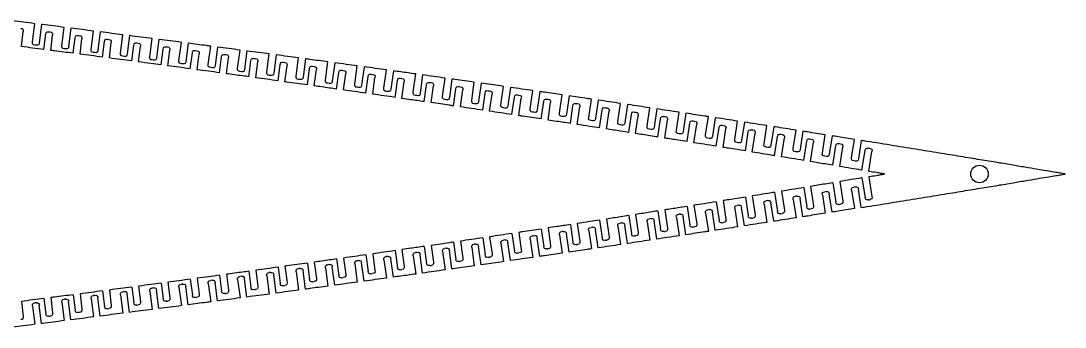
# Model space of a CAD drawing. Header units: millimetres. Extents: x 0 to 150, y -25 to 11.
# Drawn here: x 112.4 to 150, y -5.51 to 5.51 of the extents above; entities that cross this region are included whole.
import ezdxf

# ---------------------------------------------------------------- set-up
doc = ezdxf.new("R2010")
doc.units = ezdxf.units.MM

msp = doc.modelspace()

# ---------------------------------------------------------------- linework, layer by layer
at = {"color": 7, "linetype": 'Continuous', "lineweight": 25}
for p, q in [((112.817, 4.752), (112.899, 5.411)), ((113.147, 5.38), (113.065, 4.721)), ((113.873, 4.619), (113.955, 5.279)), ((112.421, 4.586), (112.488, 5.132)), ((113.228, 4.483), (113.296, 5.031)), ((113.408, 5.118), (113.457, 5.112)), ((113.476, 4.451), (113.544, 5)), ((114.203, 5.248), (114.121, 4.588)), ((114.283, 4.346), (114.352, 4.898)), ((114.464, 4.985), (114.513, 4.979)), ((114.929, 4.486), (115.012, 5.146)), ((115.26, 5.114), (115.177, 4.455)), ((115.984, 4.352), (116.068, 5.012)), ((116.316, 4.98), (116.232, 4.32)), ((112.954, 4.634), (112.904, 4.64)), ((114.531, 4.314), (114.6, 4.867)), ((115.338, 4.209), (115.408, 4.765)), ((115.52, 4.851), (115.569, 4.845)), ((115.586, 4.176), (115.656, 4.733)), ((116.393, 4.07), (116.464, 4.63)), ((116.576, 4.716), (116.625, 4.71)), ((116.64, 4.037), (116.712, 4.598)), ((117.039, 4.216), (117.124, 4.876)), ((117.372, 4.844), (117.287, 4.184)), ((117.631, 4.58), (117.681, 4.573)), ((118.094, 4.079), (118.18, 4.739)), ((118.428, 4.707), (118.342, 4.047)), ((119.149, 3.941), (119.235, 4.601)), ((119.483, 4.568), (119.397, 3.909)), ((114.009, 4.502), (113.96, 4.508)), ((115.065, 4.368), (115.015, 4.374)), ((116.12, 4.234), (116.071, 4.24)), ((117.447, 3.929), (117.519, 4.493)), ((117.695, 3.896), (117.767, 4.462)), ((118.501, 3.788), (118.575, 4.356)), ((118.687, 4.442), (118.736, 4.436)), ((118.749, 3.754), (118.823, 4.324)), ((119.555, 3.645), (119.63, 4.217)), ((119.742, 4.303), (119.792, 4.297)), ((119.803, 3.611), (119.878, 4.185)), ((120.204, 3.802), (120.291, 4.462)), ((120.539, 4.429), (120.452, 3.769)), ((120.797, 4.163), (120.847, 4.157)), ((121.259, 3.661), (121.346, 4.321)), ((121.594, 4.288), (121.506, 3.628)), ((122.313, 3.519), (122.401, 4.179)), ((122.649, 4.146), (122.561, 3.486)), ((117.175, 4.098), (117.126, 4.104)), ((118.23, 3.961), (118.181, 3.967)), ((119.285, 3.822), (119.235, 3.829)), ((120.609, 3.5), (120.685, 4.077)), ((120.857, 3.466), (120.933, 4.045)), ((121.663, 3.354), (121.74, 3.936)), ((121.852, 4.022), (121.902, 4.016)), ((121.91, 3.32), (121.988, 3.903)), ((122.716, 3.207), (122.795, 3.794)), ((122.907, 3.88), (122.957, 3.873)), ((122.964, 3.173), (123.043, 3.761)), ((123.367, 3.376), (123.457, 4.036)), ((123.704, 4.003), (123.615, 3.343)), ((124.421, 3.232), (124.511, 3.892)), ((124.759, 3.858), (124.669, 3.198)), ((120.34, 3.683), (120.29, 3.689)), ((121.394, 3.542), (121.344, 3.549)), ((122.448, 3.4), (122.399, 3.407)), ((123.769, 3.059), (123.849, 3.65)), ((123.962, 3.736), (124.011, 3.729)), ((124.017, 3.024), (124.097, 3.617)), ((124.822, 2.909), (124.904, 3.506)), ((125.016, 3.591), (125.066, 3.584)), ((125.07, 2.874), (125.151, 3.472)), ((125.474, 3.087), (125.565, 3.747)), ((125.812, 3.713), (125.721, 3.053)), ((126.069, 3.445), (126.119, 3.438)), ((126.527, 2.94), (126.619, 3.6)), ((126.867, 3.566), (126.775, 2.906)), ((127.581, 2.792), (127.673, 3.452)), ((127.921, 3.418), (127.829, 2.758)), ((123.503, 3.257), (123.453, 3.264)), ((124.556, 3.113), (124.507, 3.12)), ((125.874, 2.758), (125.956, 3.36)), ((126.121, 2.722), (126.204, 3.326)), ((126.926, 2.605), (127.01, 3.213)), ((127.123, 3.298), (127.173, 3.291)), ((127.174, 2.569), (127.258, 3.178)), ((127.979, 2.451), (128.064, 3.064)), ((128.177, 3.149), (128.227, 3.142)), ((128.226, 2.415), (128.312, 3.029)), ((128.634, 2.643), (128.728, 3.303)), ((128.975, 3.268), (128.882, 2.608)), ((129.688, 2.493), (129.782, 3.153)), ((130.029, 3.117), (129.935, 2.457)), ((125.609, 2.967), (125.559, 2.974)), ((126.662, 2.821), (126.613, 2.827)), ((127.716, 2.672), (127.666, 2.679)), ((129.031, 2.296), (129.118, 2.914)), ((129.231, 2.999), (129.281, 2.992)), ((129.278, 2.259), (129.366, 2.879)), ((130.083, 2.139), (130.172, 2.763)), ((130.285, 2.848), (130.334, 2.841)), ((130.33, 2.102), (130.419, 2.728)), ((130.741, 2.341), (130.836, 3.001)), ((131.083, 2.965), (130.988, 2.305)), ((131.338, 2.696), (131.388, 2.689)), ((131.793, 2.188), (131.889, 2.848)), ((132.137, 2.812), (132.041, 2.152)), ((132.846, 2.034), (132.943, 2.694)), ((133.19, 2.658), (133.094, 1.998)), ((128.769, 2.523), (128.719, 2.53)), ((129.822, 2.373), (129.773, 2.38)), ((131.134, 1.981), (131.225, 2.611)), ((131.382, 1.943), (131.472, 2.575)), ((132.186, 1.821), (132.278, 2.457)), ((132.391, 2.542), (132.441, 2.535)), ((132.433, 1.783), (132.526, 2.422)), ((133.237, 1.659), (133.331, 2.303)), ((133.445, 2.387), (133.494, 2.38)), ((133.484, 1.621), (133.579, 2.266)), ((133.899, 1.878), (133.996, 2.538)), ((134.243, 2.502), (134.146, 1.842)), ((134.951, 1.721), (135.049, 2.381)), ((135.296, 2.344), (135.198, 1.684)), ((130.875, 2.221), (130.825, 2.228)), ((131.928, 2.068), (131.878, 2.075)), ((132.98, 1.913), (132.931, 1.92)), ((134.288, 1.497), (134.384, 2.146)), ((134.497, 2.231), (134.547, 2.223)), ((134.535, 1.458), (134.631, 2.11)), ((135.339, 1.332), (135.436, 1.989)), ((135.55, 2.073), (135.6, 2.066)), ((135.586, 1.293), (135.684, 1.952)), ((136.003, 1.563), (136.102, 2.223)), ((136.349, 2.186), (136.25, 1.526)), ((136.603, 1.914), (136.652, 1.907)), ((137.055, 1.404), (137.155, 2.064)), ((137.402, 2.026), (137.302, 1.366)), ((138.106, 1.243), (138.207, 1.903)), ((134.032, 1.757), (133.983, 1.765)), ((135.084, 1.6), (135.035, 1.608)), ((136.389, 1.166), (136.489, 1.83)), ((136.636, 1.127), (136.736, 1.793)), ((137.439, 0.999), (137.541, 1.67)), ((137.655, 1.754), (137.704, 1.746)), ((137.686, 0.959), (137.788, 1.632)), ((138.454, 1.865), (138.353, 1.205)), ((138.489, 0.83), (138.593, 1.508)), ((138.707, 1.592), (138.756, 1.584)), ((139.158, 1.08), (139.259, 1.741)), ((139.506, 1.702), (139.405, 1.042)), ((140.209, 0.917), (140.311, 1.577)), ((140.558, 1.538), (140.456, 0.878)), ((136.136, 1.442), (136.087, 1.449)), ((137.188, 1.282), (137.138, 1.29)), ((138.239, 1.121), (138.19, 1.129)), ((138.736, 0.79), (138.84, 1.47)), ((139.539, 0.659), (139.645, 1.345)), ((139.759, 1.429), (139.808, 1.421)), ((139.786, 0.619), (139.892, 1.307)), ((140.588, 0.487), (140.696, 1.181)), ((140.81, 1.264), (140.86, 1.257)), ((140.835, 0.446), (140.943, 1.143)), ((141.26, 0.752), (141.363, 1.412)), ((141.61, 1.373), (141.507, 0.713)), ((142.31, 0.585), (142.415, 1.245)), ((142.662, 1.206), (142.557, 0.546)), ((139.291, 0.959), (139.241, 0.966)), ((140.342, 0.795), (140.292, 0.802)), ((141.637, 0.313), (141.748, 1.015)), ((141.862, 1.099), (141.911, 1.091)), ((141.884, 0.272), (141.995, 0.977)), ((142.686, 0.138), (142.799, 0.848)), ((142.913, 0.931), (142.962, 0.924)), ((142.933, 0.096), (143.045, 0.809)), ((141.393, 0.63), (141.343, 0.637)), ((142.443, 0.463), (142.394, 0.471)), ((141.637, -0.313), (141.748, -1.015)), ((141.884, -0.272), (141.995, -0.977)), ((142.686, -0.138), (142.799, -0.848)), ((142.933, -0.096), (143.045, -0.809)), ((139.539, -0.659), (139.645, -1.345)), ((139.786, -0.619), (139.892, -1.307)), ((140.588, -0.487), (140.696, -1.181)), ((140.835, -0.446), (140.943, -1.143)), ((141.26, -0.752), (141.363, -1.412)), ((141.393, -0.63), (141.343, -0.637)), ((141.61, -1.373), (141.507, -0.713)), ((142.31, -0.585), (142.415, -1.245)), ((142.443, -0.463), (142.394, -0.471)), ((142.662, -1.206), (142.557, -0.546)), ((136.636, -1.127), (136.736, -1.793)), ((137.439, -0.999), (137.541, -1.67)), ((137.686, -0.959), (137.788, -1.632)), ((138.239, -1.121), (138.19, -1.129)), ((138.489, -0.83), (138.593, -1.508)), ((138.736, -0.79), (138.84, -1.47)), ((139.158, -1.08), (139.259, -1.741)), ((139.291, -0.959), (139.241, -0.966)), ((139.506, -1.702), (139.405, -1.042)), ((140.209, -0.917), (140.311, -1.577)), ((140.342, -0.795), (140.292, -0.802)), ((140.558, -1.538), (140.456, -0.878)), ((141.862, -1.099), (141.911, -1.091)), ((142.913, -0.931), (142.962, -0.924)), ((134.288, -1.497), (134.384, -2.146)), ((134.535, -1.458), (134.631, -2.11)), ((135.339, -1.332), (135.436, -1.989)), ((135.586, -1.293), (135.684, -1.952)), ((136.136, -1.442), (136.087, -1.449)), ((136.389, -1.166), (136.489, -1.83)), ((137.055, -1.404), (137.155, -2.064)), ((137.188, -1.282), (137.138, -1.29)), ((137.402, -2.026), (137.302, -1.366)), ((138.106, -1.243), (138.207, -1.903)), ((138.454, -1.865), (138.353, -1.205)), ((139.759, -1.429), (139.808, -1.421)), ((140.81, -1.264), (140.86, -1.257)), ((132.186, -1.821), (132.278, -2.457)), ((132.433, -1.783), (132.526, -2.422)), ((133.237, -1.659), (133.331, -2.303)), ((133.484, -1.621), (133.579, -2.266)), ((133.899, -1.878), (133.996, -2.538)), ((134.032, -1.757), (133.983, -1.765)), ((134.243, -2.502), (134.146, -1.842)), ((134.951, -1.721), (135.049, -2.381)), ((135.084, -1.6), (135.035, -1.608)), ((135.296, -2.344), (135.198, -1.684)), ((136.003, -1.563), (136.102, -2.223)), ((136.349, -2.186), (136.25, -1.526)), ((137.655, -1.754), (137.704, -1.746)), ((138.707, -1.592), (138.756, -1.584)), ((130.083, -2.139), (130.172, -2.763)), ((130.33, -2.102), (130.419, -2.728)), ((130.875, -2.221), (130.825, -2.228)), ((131.134, -1.981), (131.225, -2.611)), ((131.382, -1.943), (131.472, -2.575)), ((131.793, -2.188), (131.889, -2.848)), ((131.928, -2.068), (131.878, -2.075)), ((132.137, -2.812), (132.041, -2.152)), ((132.846, -2.034), (132.943, -2.694)), ((132.98, -1.913), (132.931, -1.92)), ((133.19, -2.658), (133.094, -1.998)), ((134.497, -2.231), (134.547, -2.223)), ((135.55, -2.073), (135.6, -2.066)), ((136.603, -1.914), (136.652, -1.907)), ((126.926, -2.605), (127.01, -3.213)), ((127.174, -2.569), (127.258, -3.178)), ((127.979, -2.451), (128.064, -3.064)), ((128.226, -2.415), (128.312, -3.029)), ((128.769, -2.523), (128.719, -2.53)), ((128.975, -3.268), (128.882, -2.608)), ((129.031, -2.296), (129.118, -2.914)), ((129.278, -2.259), (129.366, -2.879)), ((129.688, -2.493), (129.782, -3.153)), ((129.822, -2.373), (129.773, -2.38)), ((130.029, -3.117), (129.935, -2.457)), ((130.741, -2.341), (130.836, -3.001)), ((131.083, -2.965), (130.988, -2.305)), ((132.391, -2.542), (132.441, -2.535)), ((133.445, -2.387), (133.494, -2.38)), ((124.822, -2.909), (124.904, -3.506)), ((125.07, -2.874), (125.151, -3.472)), ((125.609, -2.967), (125.559, -2.974)), ((125.874, -2.758), (125.956, -3.36)), ((126.121, -2.722), (126.204, -3.326)), ((126.527, -2.94), (126.619, -3.6)), ((126.662, -2.821), (126.613, -2.827)), ((126.867, -3.566), (126.775, -2.906)), ((127.581, -2.792), (127.673, -3.452)), ((127.716, -2.672), (127.666, -2.679)), ((127.921, -3.418), (127.829, -2.758)), ((128.634, -2.643), (128.728, -3.303)), ((129.231, -2.999), (129.281, -2.992)), ((130.285, -2.848), (130.334, -2.841)), ((131.338, -2.696), (131.388, -2.689)), ((121.663, -3.354), (121.74, -3.936)), ((121.91, -3.32), (121.988, -3.903)), ((122.716, -3.207), (122.795, -3.794)), ((122.964, -3.173), (123.043, -3.761)), ((123.367, -3.376), (123.457, -4.036)), ((123.503, -3.257), (123.453, -3.264)), ((123.704, -4.003), (123.615, -3.343)), ((123.769, -3.059), (123.849, -3.65)), ((124.017, -3.024), (124.097, -3.617)), ((124.421, -3.232), (124.511, -3.892)), ((124.556, -3.113), (124.507, -3.12)), ((124.759, -3.858), (124.669, -3.198)), ((125.474, -3.087), (125.565, -3.747)), ((125.812, -3.713), (125.721, -3.053)), ((127.123, -3.298), (127.173, -3.291)), ((128.177, -3.149), (128.227, -3.142)), ((118.749, -3.754), (118.823, -4.324)), ((119.555, -3.645), (119.63, -4.217)), ((119.803, -3.611), (119.878, -4.185)), ((120.34, -3.683), (120.29, -3.689)), ((120.609, -3.5), (120.685, -4.077)), ((120.857, -3.466), (120.933, -4.045)), ((121.259, -3.661), (121.346, -4.321)), ((121.394, -3.542), (121.344, -3.549)), ((121.594, -4.288), (121.506, -3.628)), ((122.313, -3.519), (122.401, -4.179)), ((122.448, -3.4), (122.399, -3.407)), ((122.649, -4.146), (122.561, -3.486)), ((123.962, -3.736), (124.011, -3.729)), ((125.016, -3.591), (125.066, -3.584)), ((126.069, -3.445), (126.119, -3.438)), ((116.393, -4.07), (116.464, -4.63)), ((116.64, -4.037), (116.712, -4.598)), ((117.175, -4.098), (117.126, -4.104)), ((117.447, -3.929), (117.519, -4.493)), ((117.695, -3.896), (117.767, -4.462)), ((118.094, -4.079), (118.18, -4.739)), ((118.23, -3.961), (118.181, -3.967)), ((118.428, -4.707), (118.342, -4.047)), ((118.501, -3.788), (118.575, -4.356)), ((119.149, -3.941), (119.235, -4.601)), ((119.285, -3.822), (119.235, -3.829)), ((119.483, -4.568), (119.397, -3.909)), ((120.204, -3.802), (120.291, -4.462)), ((120.539, -4.429), (120.452, -3.769)), ((121.852, -4.022), (121.902, -4.016)), ((122.907, -3.88), (122.957, -3.873)), ((113.228, -4.483), (113.296, -5.031)), ((113.476, -4.451), (113.544, -5)), ((114.009, -4.502), (113.96, -4.508)), ((114.283, -4.346), (114.352, -4.898)), ((114.531, -4.314), (114.6, -4.867)), ((114.929, -4.486), (115.012, -5.146)), ((115.065, -4.368), (115.015, -4.374)), ((115.26, -5.114), (115.177, -4.455)), ((115.338, -4.209), (115.408, -4.765)), ((115.586, -4.176), (115.656, -4.733)), ((115.984, -4.352), (116.068, -5.012)), ((116.12, -4.234), (116.071, -4.24)), ((116.316, -4.98), (116.232, -4.32)), ((117.039, -4.216), (117.124, -4.876)), ((117.372, -4.844), (117.287, -4.184)), ((118.687, -4.442), (118.736, -4.436)), ((119.742, -4.303), (119.792, -4.297)), ((120.797, -4.163), (120.847, -4.157)), ((112.421, -4.586), (112.488, -5.132)), ((112.817, -4.752), (112.899, -5.411)), ((112.954, -4.634), (112.904, -4.64)), ((113.147, -5.38), (113.065, -4.721)), ((113.873, -4.619), (113.955, -5.279)), ((114.203, -5.248), (114.121, -4.588)), ((115.52, -4.851), (115.569, -4.845)), ((116.576, -4.716), (116.625, -4.71)), ((117.631, -4.58), (117.681, -4.573)), ((113.408, -5.118), (113.457, -5.112)), ((114.464, -4.985), (114.513, -4.979))]:
    msp.add_line(p, q, dxfattribs=at)
msp.add_circle((146.917, 0), 0.316, dxfattribs=at)
for points in [[(112.899, 5.411), (112.629, 5.445), (112.36, 5.478), (112.09, 5.511)], [(112.401, 5.243), (112.475, 5.234), (112.497, 5.206), (112.488, 5.132)], [(113.296, 5.031), (113.305, 5.105), (113.333, 5.127), (113.408, 5.118)], [(113.457, 5.112), (113.531, 5.103), (113.553, 5.075), (113.544, 5)], [(115.012, 5.146), (114.742, 5.18), (114.473, 5.214), (114.203, 5.248)], [(114.352, 4.898), (114.361, 4.972), (114.389, 4.994), (114.464, 4.985)], [(114.513, 4.979), (114.587, 4.97), (114.61, 4.942), (114.6, 4.867)], [(116.068, 5.012), (115.798, 5.046), (115.529, 5.08), (115.26, 5.114)], [(117.124, 4.876), (116.854, 4.911), (116.585, 4.945), (116.316, 4.98)], [(113.228, 4.483), (112.959, 4.517), (112.69, 4.552), (112.421, 4.586)], [(112.904, 4.64), (112.83, 4.649), (112.808, 4.677), (112.817, 4.752)], [(113.065, 4.721), (113.056, 4.647), (113.028, 4.625), (112.954, 4.634)], [(113.96, 4.508), (113.886, 4.517), (113.864, 4.545), (113.873, 4.619)], [(114.121, 4.588), (114.112, 4.514), (114.084, 4.492), (114.009, 4.502)], [(115.408, 4.765), (115.417, 4.839), (115.445, 4.861), (115.52, 4.851)], [(115.569, 4.845), (115.643, 4.836), (115.665, 4.808), (115.656, 4.733)], [(116.464, 4.63), (116.473, 4.704), (116.501, 4.726), (116.576, 4.716)], [(116.625, 4.71), (116.699, 4.7), (116.721, 4.672), (116.712, 4.598)], [(118.18, 4.739), (117.91, 4.774), (117.641, 4.809), (117.372, 4.844)], [(117.519, 4.493), (117.529, 4.567), (117.557, 4.589), (117.631, 4.58)], [(117.681, 4.573), (117.755, 4.564), (117.777, 4.536), (117.767, 4.462)], [(120.291, 4.462), (120.022, 4.497), (119.752, 4.533), (119.483, 4.568)], [(115.338, 4.209), (115.069, 4.244), (114.8, 4.279), (114.531, 4.314)], [(115.015, 4.374), (114.941, 4.384), (114.919, 4.412), (114.929, 4.486)], [(115.177, 4.455), (115.167, 4.381), (115.139, 4.359), (115.065, 4.368)], [(116.393, 4.07), (116.124, 4.105), (115.855, 4.141), (115.586, 4.176)], [(116.071, 4.24), (115.996, 4.249), (115.974, 4.277), (115.984, 4.352)], [(116.232, 4.32), (116.223, 4.246), (116.194, 4.224), (116.12, 4.234)], [(117.126, 4.104), (117.052, 4.114), (117.03, 4.142), (117.039, 4.216)], [(117.287, 4.184), (117.278, 4.11), (117.249, 4.088), (117.175, 4.098)], [(118.575, 4.356), (118.584, 4.43), (118.612, 4.452), (118.687, 4.442)], [(118.736, 4.436), (118.81, 4.426), (118.832, 4.398), (118.823, 4.324)], [(119.63, 4.217), (119.64, 4.291), (119.668, 4.313), (119.742, 4.303)], [(119.792, 4.297), (119.866, 4.287), (119.888, 4.259), (119.878, 4.185)], [(120.685, 4.077), (120.695, 4.151), (120.723, 4.173), (120.797, 4.163)], [(120.847, 4.157), (120.921, 4.147), (120.943, 4.119), (120.933, 4.045)], [(122.401, 4.179), (122.132, 4.216), (121.863, 4.252), (121.594, 4.288)], [(118.501, 3.788), (118.232, 3.824), (117.964, 3.86), (117.695, 3.896)], [(118.181, 3.967), (118.107, 3.977), (118.085, 4.005), (118.094, 4.079)], [(118.342, 4.047), (118.333, 3.973), (118.304, 3.951), (118.23, 3.961)], [(119.235, 3.829), (119.161, 3.839), (119.139, 3.867), (119.149, 3.941)], [(119.397, 3.909), (119.387, 3.835), (119.359, 3.813), (119.285, 3.822)], [(120.29, 3.689), (120.216, 3.699), (120.194, 3.727), (120.204, 3.802)], [(120.452, 3.769), (120.442, 3.695), (120.414, 3.673), (120.34, 3.683)], [(121.74, 3.936), (121.75, 4.01), (121.778, 4.032), (121.852, 4.022)], [(121.902, 4.016), (121.976, 4.006), (121.998, 3.977), (121.988, 3.903)], [(122.795, 3.794), (122.805, 3.868), (122.833, 3.89), (122.907, 3.88)], [(122.957, 3.873), (123.031, 3.863), (123.052, 3.835), (123.043, 3.761)], [(124.511, 3.892), (124.242, 3.929), (123.973, 3.966), (123.704, 4.003)], [(125.565, 3.747), (125.296, 3.784), (125.028, 3.821), (124.759, 3.858)], [(121.663, 3.354), (121.394, 3.392), (121.125, 3.429), (120.857, 3.466)], [(121.344, 3.549), (121.27, 3.559), (121.249, 3.587), (121.259, 3.661)], [(121.506, 3.628), (121.496, 3.554), (121.468, 3.532), (121.394, 3.542)], [(122.399, 3.407), (122.325, 3.417), (122.303, 3.445), (122.313, 3.519)], [(122.561, 3.486), (122.551, 3.412), (122.523, 3.39), (122.448, 3.4)], [(123.849, 3.65), (123.859, 3.724), (123.888, 3.746), (123.962, 3.736)], [(124.011, 3.729), (124.085, 3.719), (124.107, 3.691), (124.097, 3.617)], [(124.904, 3.506), (124.914, 3.58), (124.942, 3.601), (125.016, 3.591)], [(125.066, 3.584), (125.14, 3.574), (125.162, 3.546), (125.151, 3.472)], [(125.956, 3.36), (125.967, 3.434), (125.995, 3.455), (126.069, 3.445)], [(126.119, 3.438), (126.193, 3.428), (126.214, 3.4), (126.204, 3.326)], [(127.673, 3.452), (127.405, 3.49), (127.136, 3.528), (126.867, 3.566)], [(123.453, 3.264), (123.379, 3.274), (123.357, 3.302), (123.367, 3.376)], [(123.615, 3.343), (123.605, 3.269), (123.577, 3.247), (123.503, 3.257)], [(124.822, 2.909), (124.554, 2.947), (124.285, 2.986), (124.017, 3.024)], [(124.507, 3.12), (124.433, 3.13), (124.411, 3.158), (124.421, 3.232)], [(124.669, 3.198), (124.659, 3.125), (124.631, 3.103), (124.556, 3.113)], [(125.559, 2.974), (125.485, 2.984), (125.463, 3.013), (125.474, 3.087)], [(125.721, 3.053), (125.711, 2.979), (125.683, 2.957), (125.609, 2.967)], [(127.01, 3.213), (127.021, 3.286), (127.049, 3.308), (127.123, 3.298)], [(127.173, 3.291), (127.247, 3.281), (127.268, 3.252), (127.258, 3.178)], [(128.064, 3.064), (128.075, 3.138), (128.103, 3.16), (128.177, 3.149)], [(128.227, 3.142), (128.301, 3.132), (128.322, 3.103), (128.312, 3.029)], [(129.118, 2.914), (129.129, 2.988), (129.157, 3.01), (129.231, 2.999)], [(130.836, 3.001), (130.567, 3.04), (130.298, 3.079), (130.029, 3.117)], [(125.874, 2.758), (125.606, 2.797), (125.338, 2.835), (125.07, 2.874)], [(126.613, 2.827), (126.539, 2.838), (126.517, 2.866), (126.527, 2.94)], [(126.775, 2.906), (126.765, 2.832), (126.736, 2.81), (126.662, 2.821)], [(127.666, 2.679), (127.592, 2.69), (127.571, 2.718), (127.581, 2.792)], [(127.829, 2.758), (127.818, 2.684), (127.79, 2.662), (127.716, 2.672)], [(128.719, 2.53), (128.645, 2.541), (128.624, 2.569), (128.634, 2.643)], [(129.281, 2.992), (129.355, 2.982), (129.376, 2.953), (129.366, 2.879)], [(130.172, 2.763), (130.182, 2.837), (130.211, 2.859), (130.285, 2.848)], [(130.334, 2.841), (130.408, 2.831), (130.43, 2.802), (130.419, 2.728)], [(131.225, 2.611), (131.236, 2.685), (131.264, 2.706), (131.338, 2.696)], [(131.388, 2.689), (131.462, 2.678), (131.483, 2.65), (131.472, 2.575)], [(133.996, 2.538), (133.727, 2.578), (133.459, 2.618), (133.19, 2.658)], [(129.031, 2.296), (128.762, 2.336), (128.494, 2.376), (128.226, 2.415)], [(128.882, 2.608), (128.871, 2.534), (128.843, 2.513), (128.769, 2.523)], [(130.083, 2.139), (129.815, 2.179), (129.546, 2.219), (129.278, 2.259)], [(129.773, 2.38), (129.699, 2.39), (129.677, 2.419), (129.688, 2.493)], [(129.935, 2.457), (129.925, 2.384), (129.896, 2.362), (129.822, 2.373)], [(130.825, 2.228), (130.752, 2.238), (130.73, 2.267), (130.741, 2.341)], [(130.988, 2.305), (130.978, 2.232), (130.949, 2.21), (130.875, 2.221)], [(132.278, 2.457), (132.289, 2.531), (132.317, 2.553), (132.391, 2.542)], [(132.441, 2.535), (132.515, 2.524), (132.536, 2.496), (132.526, 2.422)], [(133.331, 2.303), (133.342, 2.376), (133.37, 2.398), (133.445, 2.387)], [(133.494, 2.38), (133.568, 2.369), (133.589, 2.34), (133.579, 2.266)], [(131.878, 2.075), (131.804, 2.085), (131.783, 2.114), (131.793, 2.188)], [(132.041, 2.152), (132.03, 2.078), (132.002, 2.057), (131.928, 2.068)], [(132.931, 1.92), (132.857, 1.931), (132.835, 1.96), (132.846, 2.034)], [(133.094, 1.998), (133.083, 1.924), (133.054, 1.902), (132.98, 1.913)], [(134.384, 2.146), (134.395, 2.22), (134.423, 2.242), (134.497, 2.231)], [(134.547, 2.223), (134.621, 2.212), (134.642, 2.184), (134.631, 2.11)], [(135.436, 1.989), (135.447, 2.063), (135.476, 2.084), (135.55, 2.073)], [(135.6, 2.066), (135.673, 2.055), (135.695, 2.026), (135.684, 1.952)], [(136.489, 1.83), (136.5, 1.904), (136.529, 1.925), (136.603, 1.914)], [(136.652, 1.907), (136.726, 1.896), (136.747, 1.867), (136.736, 1.793)], [(138.207, 1.903), (137.939, 1.944), (137.67, 1.985), (137.402, 2.026)], [(133.983, 1.765), (133.909, 1.776), (133.888, 1.804), (133.899, 1.878)], [(134.146, 1.842), (134.135, 1.768), (134.106, 1.747), (134.032, 1.757)], [(135.035, 1.608), (134.961, 1.619), (134.94, 1.647), (134.951, 1.721)], [(135.198, 1.684), (135.187, 1.611), (135.158, 1.589), (135.084, 1.6)], [(136.087, 1.449), (136.013, 1.46), (135.992, 1.489), (136.003, 1.563)], [(136.25, 1.526), (136.239, 1.452), (136.21, 1.431), (136.136, 1.442)], [(137.541, 1.67), (137.552, 1.744), (137.581, 1.765), (137.655, 1.754)], [(137.704, 1.746), (137.778, 1.735), (137.799, 1.706), (137.788, 1.632)], [(139.259, 1.741), (138.991, 1.782), (138.723, 1.824), (138.454, 1.865)], [(138.593, 1.508), (138.604, 1.582), (138.633, 1.603), (138.707, 1.592)], [(138.756, 1.584), (138.83, 1.573), (138.851, 1.544), (138.84, 1.47)], [(137.138, 1.29), (137.065, 1.301), (137.043, 1.33), (137.055, 1.404)], [(137.302, 1.366), (137.291, 1.292), (137.262, 1.271), (137.188, 1.282)], [(138.19, 1.129), (138.116, 1.14), (138.095, 1.169), (138.106, 1.243)], [(138.353, 1.205), (138.342, 1.131), (138.313, 1.11), (138.239, 1.121)], [(139.645, 1.345), (139.656, 1.419), (139.685, 1.44), (139.759, 1.429)], [(139.808, 1.421), (139.882, 1.41), (139.903, 1.381), (139.892, 1.307)], [(140.696, 1.181), (140.708, 1.255), (140.736, 1.276), (140.81, 1.264)], [(140.86, 1.257), (140.934, 1.245), (140.955, 1.216), (140.943, 1.143)], [(139.241, 0.966), (139.167, 0.978), (139.146, 1.006), (139.158, 1.08)], [(139.405, 1.042), (139.393, 0.969), (139.365, 0.947), (139.291, 0.959)], [(140.292, 0.802), (140.218, 0.814), (140.197, 0.843), (140.209, 0.917)], [(140.456, 0.878), (140.444, 0.804), (140.416, 0.783), (140.342, 0.795)], [(141.748, 1.015), (141.759, 1.089), (141.788, 1.11), (141.862, 1.099)], [(141.911, 1.091), (141.985, 1.079), (142.006, 1.051), (141.995, 0.977)], [(142.799, 0.848), (142.81, 0.922), (142.839, 0.943), (142.913, 0.931)], [(142.962, 0.924), (143.036, 0.912), (143.057, 0.883), (143.045, 0.809)], [(141.343, 0.637), (141.269, 0.649), (141.248, 0.678), (141.26, 0.752)], [(141.507, 0.713), (141.495, 0.639), (141.466, 0.618), (141.393, 0.63)], [(142.394, 0.471), (142.32, 0.482), (142.299, 0.511), (142.31, 0.585)], [(142.557, 0.546), (142.546, 0.472), (142.517, 0.451), (142.443, 0.463)], [(141.26, -0.752), (141.248, -0.678), (141.269, -0.649), (141.343, -0.637)], [(141.393, -0.63), (141.466, -0.618), (141.495, -0.639), (141.507, -0.713)], [(142.31, -0.585), (142.299, -0.511), (142.32, -0.482), (142.394, -0.471)], [(142.443, -0.463), (142.517, -0.451), (142.546, -0.472), (142.557, -0.546)], [(138.239, -1.121), (138.313, -1.11), (138.342, -1.131), (138.353, -1.205)], [(139.158, -1.08), (139.146, -1.007), (139.167, -0.978), (139.241, -0.966)], [(139.291, -0.959), (139.364, -0.947), (139.393, -0.968), (139.405, -1.042)], [(140.209, -0.917), (140.197, -0.843), (140.218, -0.814), (140.292, -0.802)], [(140.342, -0.795), (140.415, -0.783), (140.444, -0.804), (140.456, -0.878)], [(141.862, -1.099), (141.788, -1.11), (141.759, -1.089), (141.748, -1.015)], [(141.995, -0.977), (142.006, -1.05), (141.985, -1.079), (141.911, -1.091)], [(142.913, -0.931), (142.839, -0.943), (142.81, -0.922), (142.799, -0.848)], [(143.045, -0.809), (143.057, -0.883), (143.036, -0.912), (142.962, -0.924)], [(136.003, -1.563), (135.992, -1.489), (136.013, -1.46), (136.087, -1.449)], [(136.136, -1.442), (136.21, -1.431), (136.239, -1.452), (136.25, -1.526)], [(137.055, -1.404), (137.043, -1.33), (137.064, -1.301), (137.138, -1.29)], [(137.188, -1.282), (137.262, -1.271), (137.291, -1.292), (137.302, -1.366)], [(138.106, -1.243), (138.095, -1.169), (138.116, -1.14), (138.19, -1.129)], [(138.84, -1.47), (138.851, -1.544), (138.83, -1.573), (138.756, -1.584)], [(139.759, -1.429), (139.685, -1.44), (139.656, -1.419), (139.645, -1.345)], [(139.892, -1.307), (139.903, -1.381), (139.882, -1.41), (139.808, -1.421)], [(140.81, -1.264), (140.737, -1.276), (140.708, -1.255), (140.696, -1.181)], [(140.943, -1.143), (140.955, -1.216), (140.934, -1.245), (140.86, -1.257)], [(133.899, -1.878), (133.888, -1.804), (133.909, -1.776), (133.983, -1.765)], [(134.032, -1.757), (134.106, -1.747), (134.135, -1.768), (134.146, -1.842)], [(134.951, -1.721), (134.94, -1.647), (134.961, -1.619), (135.035, -1.608)], [(135.084, -1.6), (135.158, -1.589), (135.187, -1.61), (135.198, -1.684)], [(136.603, -1.914), (136.529, -1.925), (136.5, -1.904), (136.489, -1.83)], [(136.736, -1.793), (136.747, -1.867), (136.726, -1.896), (136.652, -1.907)], [(137.655, -1.754), (137.581, -1.765), (137.552, -1.744), (137.541, -1.67)], [(137.788, -1.632), (137.799, -1.706), (137.778, -1.735), (137.704, -1.746)], [(139.259, -1.741), (138.991, -1.782), (138.723, -1.824), (138.454, -1.865)], [(138.707, -1.592), (138.633, -1.603), (138.604, -1.582), (138.593, -1.508)], [(130.083, -2.139), (129.815, -2.179), (129.546, -2.219), (129.278, -2.259)], [(130.741, -2.341), (130.73, -2.267), (130.751, -2.238), (130.825, -2.228)], [(130.875, -2.221), (130.949, -2.21), (130.977, -2.231), (130.988, -2.305)], [(131.793, -2.188), (131.783, -2.114), (131.804, -2.086), (131.878, -2.075)], [(131.928, -2.068), (132.001, -2.057), (132.03, -2.078), (132.041, -2.152)], [(132.846, -2.034), (132.835, -1.96), (132.857, -1.931), (132.931, -1.92)], [(132.98, -1.913), (133.054, -1.902), (133.083, -1.924), (133.094, -1.998)], [(134.497, -2.231), (134.424, -2.242), (134.395, -2.22), (134.384, -2.146)], [(134.631, -2.11), (134.642, -2.184), (134.621, -2.212), (134.547, -2.223)], [(135.55, -2.073), (135.476, -2.084), (135.447, -2.063), (135.436, -1.989)], [(135.684, -1.952), (135.695, -2.026), (135.674, -2.055), (135.6, -2.066)], [(138.207, -1.903), (137.939, -1.944), (137.67, -1.985), (137.402, -2.026)], [(129.031, -2.296), (128.762, -2.336), (128.494, -2.376), (128.226, -2.415)], [(128.634, -2.643), (128.624, -2.569), (128.645, -2.541), (128.719, -2.53)], [(128.769, -2.523), (128.843, -2.513), (128.871, -2.534), (128.882, -2.608)], [(129.688, -2.493), (129.677, -2.419), (129.698, -2.39), (129.773, -2.38)], [(129.822, -2.373), (129.896, -2.362), (129.925, -2.383), (129.935, -2.457)], [(131.338, -2.696), (131.264, -2.706), (131.236, -2.685), (131.225, -2.611)], [(131.472, -2.575), (131.483, -2.649), (131.462, -2.678), (131.388, -2.689)], [(132.391, -2.542), (132.318, -2.553), (132.289, -2.532), (132.278, -2.457)], [(132.526, -2.422), (132.536, -2.495), (132.515, -2.524), (132.441, -2.535)], [(133.996, -2.538), (133.727, -2.578), (133.459, -2.618), (133.19, -2.658)], [(133.445, -2.387), (133.371, -2.398), (133.342, -2.377), (133.331, -2.303)], [(133.579, -2.266), (133.589, -2.34), (133.568, -2.369), (133.494, -2.38)], [(124.822, -2.909), (124.554, -2.947), (124.285, -2.986), (124.017, -3.024)], [(125.874, -2.758), (125.606, -2.797), (125.338, -2.835), (125.07, -2.874)], [(125.474, -3.087), (125.463, -3.013), (125.485, -2.985), (125.559, -2.974)], [(125.609, -2.967), (125.683, -2.957), (125.711, -2.979), (125.721, -3.053)], [(126.527, -2.94), (126.517, -2.866), (126.539, -2.838), (126.613, -2.827)], [(126.662, -2.821), (126.736, -2.81), (126.765, -2.832), (126.775, -2.906)], [(127.581, -2.792), (127.571, -2.718), (127.592, -2.69), (127.666, -2.679)], [(127.716, -2.672), (127.79, -2.662), (127.818, -2.684), (127.829, -2.758)], [(129.231, -2.999), (129.157, -3.01), (129.129, -2.988), (129.118, -2.914)], [(129.366, -2.879), (129.376, -2.953), (129.355, -2.982), (129.281, -2.992)], [(130.836, -3.001), (130.567, -3.04), (130.298, -3.079), (130.029, -3.117)], [(130.285, -2.848), (130.211, -2.859), (130.182, -2.837), (130.172, -2.763)], [(130.419, -2.728), (130.43, -2.802), (130.408, -2.831), (130.334, -2.841)], [(121.663, -3.354), (121.394, -3.392), (121.125, -3.429), (120.857, -3.466)], [(123.367, -3.376), (123.357, -3.302), (123.379, -3.274), (123.453, -3.264)], [(123.503, -3.257), (123.577, -3.247), (123.605, -3.269), (123.615, -3.343)], [(124.421, -3.232), (124.411, -3.158), (124.433, -3.13), (124.507, -3.12)], [(124.556, -3.113), (124.63, -3.103), (124.659, -3.124), (124.669, -3.198)], [(126.069, -3.445), (125.995, -3.455), (125.967, -3.434), (125.956, -3.36)], [(126.204, -3.326), (126.214, -3.4), (126.193, -3.428), (126.119, -3.438)], [(127.123, -3.298), (127.049, -3.308), (127.021, -3.287), (127.01, -3.213)], [(127.258, -3.178), (127.268, -3.252), (127.247, -3.281), (127.173, -3.291)], [(128.177, -3.149), (128.103, -3.16), (128.075, -3.138), (128.064, -3.064)], [(128.312, -3.029), (128.322, -3.103), (128.301, -3.132), (128.227, -3.142)], [(120.204, -3.802), (120.194, -3.728), (120.216, -3.699), (120.29, -3.689)], [(120.34, -3.683), (120.414, -3.673), (120.442, -3.695), (120.452, -3.769)], [(121.259, -3.661), (121.249, -3.587), (121.27, -3.559), (121.344, -3.549)], [(121.394, -3.542), (121.468, -3.532), (121.496, -3.554), (121.506, -3.628)], [(122.313, -3.519), (122.303, -3.445), (122.325, -3.417), (122.399, -3.407)], [(122.448, -3.4), (122.522, -3.39), (122.551, -3.412), (122.561, -3.486)], [(123.962, -3.736), (123.888, -3.746), (123.859, -3.725), (123.849, -3.65)], [(124.097, -3.617), (124.107, -3.691), (124.086, -3.719), (124.011, -3.729)], [(125.565, -3.747), (125.296, -3.784), (125.028, -3.821), (124.759, -3.858)], [(125.016, -3.591), (124.942, -3.601), (124.914, -3.58), (124.904, -3.506)], [(125.151, -3.472), (125.162, -3.546), (125.14, -3.574), (125.066, -3.584)], [(127.673, -3.452), (127.405, -3.49), (127.136, -3.528), (126.867, -3.566)], [(116.393, -4.07), (116.124, -4.105), (115.855, -4.141), (115.586, -4.176)], [(117.039, -4.216), (117.03, -4.142), (117.051, -4.114), (117.126, -4.104)], [(117.175, -4.098), (117.249, -4.088), (117.278, -4.11), (117.287, -4.184)], [(118.501, -3.788), (118.232, -3.824), (117.964, -3.86), (117.695, -3.896)], [(118.094, -4.079), (118.085, -4.005), (118.106, -3.977), (118.181, -3.967)], [(118.23, -3.961), (118.304, -3.951), (118.333, -3.973), (118.342, -4.047)], [(119.149, -3.941), (119.14, -3.867), (119.161, -3.839), (119.235, -3.829)], [(119.285, -3.822), (119.359, -3.813), (119.387, -3.834), (119.397, -3.909)], [(120.797, -4.163), (120.723, -4.173), (120.695, -4.152), (120.685, -4.077)], [(120.933, -4.045), (120.943, -4.119), (120.921, -4.147), (120.847, -4.157)], [(121.852, -4.022), (121.778, -4.032), (121.75, -4.01), (121.74, -3.936)], [(121.988, -3.903), (121.998, -3.977), (121.976, -4.006), (121.902, -4.016)], [(122.907, -3.88), (122.833, -3.89), (122.805, -3.868), (122.795, -3.794)], [(123.043, -3.761), (123.052, -3.835), (123.031, -3.863), (122.957, -3.873)], [(124.511, -3.892), (124.242, -3.929), (123.973, -3.966), (123.704, -4.003)], [(113.228, -4.483), (112.959, -4.517), (112.69, -4.552), (112.421, -4.586)], [(113.873, -4.619), (113.864, -4.545), (113.885, -4.517), (113.96, -4.508)], [(114.009, -4.502), (114.083, -4.492), (114.112, -4.514), (114.121, -4.588)], [(115.338, -4.209), (115.069, -4.244), (114.8, -4.279), (114.531, -4.314)], [(114.929, -4.486), (114.919, -4.412), (114.941, -4.384), (115.015, -4.374)], [(115.065, -4.368), (115.139, -4.359), (115.167, -4.381), (115.177, -4.455)], [(115.984, -4.352), (115.975, -4.278), (115.996, -4.249), (116.071, -4.24)], [(116.12, -4.234), (116.194, -4.224), (116.223, -4.246), (116.232, -4.32)], [(117.631, -4.58), (117.557, -4.589), (117.529, -4.568), (117.519, -4.493)], [(117.767, -4.462), (117.777, -4.536), (117.755, -4.564), (117.681, -4.573)], [(118.687, -4.442), (118.613, -4.452), (118.584, -4.43), (118.575, -4.356)], [(118.823, -4.324), (118.832, -4.398), (118.811, -4.426), (118.736, -4.436)], [(120.291, -4.462), (120.022, -4.497), (119.752, -4.533), (119.483, -4.568)], [(119.742, -4.303), (119.668, -4.313), (119.64, -4.291), (119.63, -4.217)], [(119.878, -4.185), (119.888, -4.259), (119.866, -4.287), (119.792, -4.297)], [(122.401, -4.179), (122.132, -4.216), (121.863, -4.252), (121.594, -4.288)], [(112.817, -4.752), (112.808, -4.677), (112.83, -4.649), (112.904, -4.64)], [(112.954, -4.634), (113.028, -4.625), (113.056, -4.647), (113.065, -4.721)], [(114.6, -4.867), (114.609, -4.941), (114.588, -4.97), (114.513, -4.979)], [(115.52, -4.851), (115.446, -4.861), (115.417, -4.839), (115.408, -4.765)], [(115.656, -4.733), (115.665, -4.807), (115.644, -4.836), (115.569, -4.845)], [(117.124, -4.876), (116.854, -4.911), (116.585, -4.945), (116.316, -4.98)], [(116.576, -4.716), (116.502, -4.726), (116.473, -4.704), (116.464, -4.63)], [(116.712, -4.598), (116.721, -4.672), (116.699, -4.7), (116.625, -4.71)], [(118.18, -4.739), (117.91, -4.774), (117.641, -4.809), (117.372, -4.844)], [(112.488, -5.132), (112.497, -5.206), (112.475, -5.234), (112.401, -5.243)], [(113.408, -5.118), (113.334, -5.127), (113.305, -5.105), (113.296, -5.031)], [(113.544, -5), (113.553, -5.074), (113.532, -5.103), (113.457, -5.112)], [(115.012, -5.146), (114.742, -5.18), (114.473, -5.214), (114.203, -5.248)], [(114.464, -4.985), (114.39, -4.994), (114.361, -4.973), (114.352, -4.898)], [(116.068, -5.012), (115.798, -5.046), (115.529, -5.08), (115.26, -5.114)], [(112.899, -5.411), (112.629, -5.445), (112.36, -5.478), (112.09, -5.511)]]:
    msp.add_open_spline(points, degree=3, dxfattribs=at)
for points, knots in [([(113.955, 5.279), (113.696, 5.312), (113.427, 5.345), (113.157, 5.379), (113.147, 5.38)], [0.11842702, 0.11842702, 0.11842702, 0.11842702, 0.120972766, 0.121075284, 0.121075284, 0.121075284, 0.121075284]), ([(119.235, 4.601), (119.185, 4.608), (118.916, 4.643), (118.646, 4.678), (118.428, 4.707)], [0.101122424, 0.101122424, 0.101122424, 0.101122424, 0.101618662, 0.103770668, 0.103770668, 0.103770668, 0.103770668]), ([(114.283, 4.346), (114.06, 4.375), (113.791, 4.41), (113.522, 4.445), (113.476, 4.451)], [0.105520468, 0.105520468, 0.105520468, 0.105520468, 0.107937607, 0.108427073, 0.108427073, 0.108427073, 0.108427073]), ([(121.346, 4.321), (121.22, 4.338), (120.951, 4.374), (120.682, 4.41), (120.539, 4.429)], [0.094200547, 0.094200547, 0.094200547, 0.094200547, 0.095440679, 0.096848842, 0.096848842, 0.096848842, 0.096848842]), ([(123.457, 4.036), (123.24, 4.066), (122.971, 4.102), (122.702, 4.139), (122.649, 4.146)], [0.087278731, 0.087278731, 0.087278731, 0.087278731, 0.089410044, 0.089926978, 0.089926978, 0.089926978, 0.089926978]), ([(117.447, 3.929), (117.325, 3.946), (117.056, 3.981), (116.787, 4.017), (116.64, 4.037)], [0.094121623, 0.094121623, 0.094121623, 0.094121623, 0.095440679, 0.097027985, 0.097027985, 0.097027985, 0.097027985]), ([(119.555, 3.645), (119.288, 3.681), (119.019, 3.717), (118.751, 3.754), (118.749, 3.754)], [0.08652235, 0.08652235, 0.08652235, 0.08652235, 0.089410044, 0.089429069, 0.089429069, 0.089429069, 0.089429069]), ([(120.609, 3.5), (120.534, 3.511), (120.266, 3.547), (119.997, 3.584), (119.803, 3.611)], [0.082722811, 0.082722811, 0.082722811, 0.082722811, 0.083532373, 0.085629306, 0.085629306, 0.085629306, 0.085629306]), ([(126.619, 3.6), (126.526, 3.613), (126.257, 3.651), (125.988, 3.688), (125.812, 3.713)], [0.076901115, 0.076901115, 0.076901115, 0.076901115, 0.077813505, 0.079549385, 0.079549385, 0.079549385, 0.079549385]), ([(128.728, 3.303), (128.496, 3.336), (128.227, 3.374), (127.958, 3.412), (127.921, 3.418)], [0.069979234, 0.069979234, 0.069979234, 0.069979234, 0.072260033, 0.072627519, 0.072627519, 0.072627519, 0.072627519]), ([(122.716, 3.207), (122.468, 3.242), (122.199, 3.28), (121.93, 3.317), (121.91, 3.32)], [0.075123883, 0.075123883, 0.075123883, 0.075123883, 0.077813505, 0.07803046, 0.07803046, 0.07803046, 0.07803046]), ([(123.769, 3.059), (123.683, 3.071), (123.414, 3.109), (123.146, 3.147), (122.964, 3.173)], [0.07132419, 0.07132419, 0.07132419, 0.07132419, 0.072260033, 0.074230836, 0.074230836, 0.074230836, 0.074230836]), ([(129.782, 3.153), (129.745, 3.158), (129.476, 3.197), (129.208, 3.235), (128.975, 3.268)], [0.066518314, 0.066518314, 0.066518314, 0.066518314, 0.066876484, 0.069166577, 0.069166577, 0.069166577, 0.069166577]), ([(126.926, 2.605), (126.766, 2.629), (126.497, 2.668), (126.229, 2.707), (126.121, 2.722)], [0.059932105, 0.059932105, 0.059932105, 0.059932105, 0.061668426, 0.062838508, 0.062838508, 0.062838508, 0.062838508]), ([(131.889, 2.848), (131.679, 2.879), (131.41, 2.918), (131.141, 2.957), (131.083, 2.965)], [0.05959638, 0.05959638, 0.05959638, 0.05959638, 0.061668426, 0.062244701, 0.062244701, 0.062244701, 0.062244701]), ([(132.943, 2.694), (132.891, 2.702), (132.623, 2.741), (132.354, 2.78), (132.137, 2.812)], [0.056135443, 0.056135443, 0.056135443, 0.056135443, 0.056641773, 0.058783723, 0.058783723, 0.058783723, 0.058783723]), ([(127.979, 2.451), (127.932, 2.458), (127.663, 2.498), (127.395, 2.537), (127.174, 2.569)], [0.056132786, 0.056132786, 0.056132786, 0.056132786, 0.056641773, 0.059039055, 0.059039055, 0.059039055, 0.059039055]), ([(135.049, 2.381), (134.787, 2.421), (134.518, 2.461), (134.249, 2.501), (134.243, 2.502)], [0.049213456, 0.049213456, 0.049213456, 0.049213456, 0.051801131, 0.051861781, 0.051861781, 0.051861781, 0.051861781]), ([(136.102, 2.223), (135.96, 2.245), (135.691, 2.285), (135.423, 2.325), (135.296, 2.344)], [0.045752565, 0.045752565, 0.045752565, 0.045752565, 0.047151933, 0.048400799, 0.048400799, 0.048400799, 0.048400799]), ([(131.134, 1.981), (130.911, 2.014), (130.643, 2.055), (130.375, 2.095), (130.33, 2.102)], [0.044734915, 0.044734915, 0.044734915, 0.044734915, 0.047151933, 0.047640976, 0.047640976, 0.047640976, 0.047640976]), ([(132.186, 1.821), (132.023, 1.846), (131.755, 1.887), (131.487, 1.927), (131.382, 1.943)], [0.040936001, 0.040936001, 0.040936001, 0.040936001, 0.042697976, 0.043841861, 0.043841861, 0.043841861, 0.043841861]), ([(137.155, 2.064), (137.113, 2.07), (136.845, 2.111), (136.576, 2.152), (136.349, 2.186)], [0.04229151, 0.04229151, 0.04229151, 0.04229151, 0.042697976, 0.044939908, 0.044939908, 0.044939908, 0.044939908]), ([(133.237, 1.659), (133.117, 1.678), (132.848, 1.719), (132.58, 1.76), (132.433, 1.783)], [0.037136741, 0.037136741, 0.037136741, 0.037136741, 0.038444068, 0.040042945, 0.040042945, 0.040042945, 0.040042945]), ([(134.288, 1.497), (134.191, 1.512), (133.923, 1.554), (133.655, 1.595), (133.484, 1.621)], [0.033338125, 0.033338125, 0.033338125, 0.033338125, 0.034394979, 0.036243684, 0.036243684, 0.036243684, 0.036243684]), ([(140.311, 1.577), (140.06, 1.616), (139.791, 1.658), (139.523, 1.7), (139.506, 1.702)], [0.031908534, 0.031908534, 0.031908534, 0.031908534, 0.034394979, 0.034556914, 0.034556914, 0.034556914, 0.034556914]), ([(141.363, 1.412), (141.15, 1.445), (140.882, 1.488), (140.613, 1.53), (140.558, 1.538)], [0.028447609, 0.028447609, 0.028447609, 0.028447609, 0.030554554, 0.031095878, 0.031095878, 0.031095878, 0.031095878]), ([(135.339, 1.332), (135.245, 1.347), (134.977, 1.389), (134.709, 1.431), (134.535, 1.458)], [0.029539306, 0.029539306, 0.029539306, 0.029539306, 0.030554554, 0.032445066, 0.032445066, 0.032445066, 0.032445066]), ([(136.389, 1.166), (136.28, 1.184), (136.012, 1.226), (135.744, 1.268), (135.586, 1.293)], [0.02573968, 0.02573968, 0.02573968, 0.02573968, 0.026926608, 0.028646248, 0.028646248, 0.028646248, 0.028646248]), ([(142.415, 1.245), (142.218, 1.277), (141.95, 1.319), (141.682, 1.362), (141.61, 1.373)], [0.024986557, 0.024986557, 0.024986557, 0.024986557, 0.026926608, 0.027634952, 0.027634952, 0.027634952, 0.027634952]), ([(142.662, -1.206), (142.729, -1.196), (143.119, -1.133), (143.809, -1.023), (144.71, -0.877), (145.543, -0.742), (146.306, -0.617), (146.998, -0.503), (147.62, -0.4), (148.17, -0.308), (148.648, -0.228), (149.052, -0.16), (149.386, -0.104), (149.637, -0.061), (149.839, -0.029), (149.921, -0.011), (150.02, 0), (149.921, 0.011), (149.839, 0.029), (149.637, 0.061), (149.386, 0.104), (149.052, 0.16), (148.648, 0.228), (148.17, 0.308), (147.62, 0.4), (146.998, 0.503), (146.306, 0.617), (145.543, 0.742), (144.71, 0.877), (143.809, 1.023), (143.119, 1.133), (142.729, 1.196), (142.662, 1.206)], [0.9758261, 0.9758261, 0.9758261, 0.9758261, 0.97648542, 0.97967697, 0.98264589, 0.98538858, 0.98790249, 0.99018505, 0.9922337, 0.99404587, 0.99562093, 0.99695584, 0.9980501, 0.99890261, 0.9995119, 0.99987784, 1, 1.00012216, 1.0004881, 1.00109739, 1.0019499, 1.00304416, 1.00437907, 1.00595413, 1.0077663, 1.00981495, 1.01209751, 1.01461142, 1.01735411, 1.02032303, 1.02351458, 1.0241739, 1.0241739, 1.0241739, 1.0241739]), ([(137.439, 0.999), (137.294, 1.022), (137.027, 1.065), (136.759, 1.108), (136.636, 1.127)], [0.021941589, 0.021941589, 0.021941589, 0.021941589, 0.023514582, 0.024846617, 0.024846617, 0.024846617, 0.024846617]), ([(138.489, 0.83), (138.289, 0.862), (138.021, 0.906), (137.753, 0.949), (137.686, 0.959)], [0.018142371, 0.018142371, 0.018142371, 0.018142371, 0.020323032, 0.021048526, 0.021048526, 0.021048526, 0.021048526]), ([(139.539, 0.659), (139.514, 0.663), (139.247, 0.707), (138.979, 0.75), (138.736, 0.79)], [0.014343883, 0.014343883, 0.014343883, 0.014343883, 0.014611418, 0.017249305, 0.017249305, 0.017249305, 0.017249305]), ([(140.588, 0.487), (140.445, 0.511), (140.178, 0.555), (139.91, 0.599), (139.786, 0.619)], [0.0105457, 0.0105457, 0.0105457, 0.0105457, 0.012097512, 0.013450818, 0.013450818, 0.013450818, 0.013450818]), ([(141.637, 0.313), (141.544, 0.329), (141.276, 0.373), (141.009, 0.418), (140.835, 0.446)], [0.006746402, 0.006746402, 0.006746402, 0.006746402, 0.007766305, 0.009652645, 0.009652645, 0.009652645, 0.009652645]), ([(142.686, 0.138), (142.677, 0.139), (142.545, 0.161), (142.279, 0.206), (142.02, 0.249), (141.884, 0.272)], [0.002948876, 0.002948876, 0.002948876, 0.002948876, 0.003044162, 0.004379066, 0.005853448, 0.005853448, 0.005853448, 0.005853448]), ([(142.933, -0.096), (142.942, -0.094), (143.03, -0.079), (143.17, -0.055), (143.353, -0.027), (143.428, -0.01), (143.518, 0), (143.428, 0.01), (143.353, 0.027), (143.17, 0.055), (143.03, 0.079), (142.942, 0.094), (142.933, 0.096)], [0.997943506, 0.997943506, 0.997943506, 0.997943506, 0.998050103, 0.998902606, 0.999511905, 0.999877836, 1, 1.000122164, 1.000488095, 1.001097394, 1.001949897, 1.002056494, 1.002056494, 1.002056494, 1.002056494]), ([(141.637, -0.313), (141.544, -0.329), (141.276, -0.373), (141.009, -0.418), (140.835, -0.446)], [0.006746402, 0.006746402, 0.006746402, 0.006746402, 0.007766305, 0.009652645, 0.009652645, 0.009652645, 0.009652645]), ([(142.686, -0.138), (142.677, -0.139), (142.545, -0.161), (142.279, -0.206), (142.02, -0.249), (141.884, -0.272)], [0.002948876, 0.002948876, 0.002948876, 0.002948876, 0.003044162, 0.004379066, 0.005853448, 0.005853448, 0.005853448, 0.005853448]), ([(139.539, -0.659), (139.514, -0.663), (139.247, -0.707), (138.979, -0.75), (138.736, -0.79)], [0.014343883, 0.014343883, 0.014343883, 0.014343883, 0.014611418, 0.017249305, 0.017249305, 0.017249305, 0.017249305]), ([(140.588, -0.487), (140.445, -0.511), (140.178, -0.555), (139.91, -0.599), (139.786, -0.619)], [0.0105457, 0.0105457, 0.0105457, 0.0105457, 0.012097512, 0.013450818, 0.013450818, 0.013450818, 0.013450818]), ([(137.439, -0.999), (137.294, -1.022), (137.027, -1.065), (136.759, -1.108), (136.636, -1.127)], [0.021941589, 0.021941589, 0.021941589, 0.021941589, 0.023514582, 0.024846617, 0.024846617, 0.024846617, 0.024846617]), ([(138.489, -0.83), (138.289, -0.862), (138.021, -0.906), (137.753, -0.949), (137.686, -0.959)], [0.018142371, 0.018142371, 0.018142371, 0.018142371, 0.020323032, 0.021048526, 0.021048526, 0.021048526, 0.021048526]), ([(134.288, -1.497), (134.191, -1.512), (133.923, -1.554), (133.655, -1.595), (133.484, -1.621)], [0.033338125, 0.033338125, 0.033338125, 0.033338125, 0.034394979, 0.036243684, 0.036243684, 0.036243684, 0.036243684]), ([(135.339, -1.332), (135.245, -1.347), (134.977, -1.389), (134.709, -1.431), (134.535, -1.458)], [0.029539306, 0.029539306, 0.029539306, 0.029539306, 0.030554554, 0.032445066, 0.032445066, 0.032445066, 0.032445066]), ([(136.389, -1.166), (136.28, -1.184), (136.012, -1.226), (135.744, -1.268), (135.586, -1.293)], [0.02573968, 0.02573968, 0.02573968, 0.02573968, 0.026926608, 0.028646248, 0.028646248, 0.028646248, 0.028646248]), ([(141.363, -1.412), (141.15, -1.445), (140.882, -1.488), (140.613, -1.53), (140.558, -1.538)], [0.028447609, 0.028447609, 0.028447609, 0.028447609, 0.030554554, 0.031095878, 0.031095878, 0.031095878, 0.031095878]), ([(142.415, -1.245), (142.218, -1.277), (141.95, -1.319), (141.682, -1.362), (141.61, -1.373)], [0.024986557, 0.024986557, 0.024986557, 0.024986557, 0.026926608, 0.027634952, 0.027634952, 0.027634952, 0.027634952]), ([(132.186, -1.821), (132.023, -1.846), (131.755, -1.887), (131.487, -1.927), (131.382, -1.943)], [0.040936001, 0.040936001, 0.040936001, 0.040936001, 0.042697976, 0.043841861, 0.043841861, 0.043841861, 0.043841861]), ([(133.237, -1.659), (133.117, -1.678), (132.848, -1.719), (132.58, -1.76), (132.433, -1.783)], [0.037136741, 0.037136741, 0.037136741, 0.037136741, 0.038444068, 0.040042945, 0.040042945, 0.040042945, 0.040042945]), ([(140.311, -1.577), (140.06, -1.616), (139.791, -1.658), (139.523, -1.7), (139.506, -1.702)], [0.031908534, 0.031908534, 0.031908534, 0.031908534, 0.034394979, 0.034556914, 0.034556914, 0.034556914, 0.034556914]), ([(131.134, -1.981), (130.911, -2.014), (130.643, -2.055), (130.375, -2.095), (130.33, -2.102)], [0.044734915, 0.044734915, 0.044734915, 0.044734915, 0.047151933, 0.047640976, 0.047640976, 0.047640976, 0.047640976]), ([(136.102, -2.223), (135.96, -2.245), (135.691, -2.285), (135.423, -2.325), (135.296, -2.344)], [0.045752565, 0.045752565, 0.045752565, 0.045752565, 0.047151933, 0.048400799, 0.048400799, 0.048400799, 0.048400799]), ([(137.155, -2.064), (137.113, -2.07), (136.845, -2.111), (136.576, -2.152), (136.349, -2.186)], [0.04229151, 0.04229151, 0.04229151, 0.04229151, 0.042697976, 0.044939908, 0.044939908, 0.044939908, 0.044939908]), ([(126.926, -2.605), (126.766, -2.629), (126.497, -2.668), (126.229, -2.707), (126.121, -2.722)], [0.059932105, 0.059932105, 0.059932105, 0.059932105, 0.061668426, 0.062838508, 0.062838508, 0.062838508, 0.062838508]), ([(127.979, -2.451), (127.932, -2.458), (127.663, -2.498), (127.395, -2.537), (127.174, -2.569)], [0.056132786, 0.056132786, 0.056132786, 0.056132786, 0.056641773, 0.059039055, 0.059039055, 0.059039055, 0.059039055]), ([(135.049, -2.381), (134.787, -2.421), (134.518, -2.461), (134.249, -2.501), (134.243, -2.502)], [0.049213456, 0.049213456, 0.049213456, 0.049213456, 0.051801131, 0.051861781, 0.051861781, 0.051861781, 0.051861781]), ([(131.889, -2.848), (131.679, -2.879), (131.41, -2.918), (131.141, -2.957), (131.083, -2.965)], [0.05959638, 0.05959638, 0.05959638, 0.05959638, 0.061668426, 0.062244701, 0.062244701, 0.062244701, 0.062244701]), ([(132.943, -2.694), (132.891, -2.702), (132.623, -2.741), (132.354, -2.78), (132.137, -2.812)], [0.056135443, 0.056135443, 0.056135443, 0.056135443, 0.056641773, 0.058783723, 0.058783723, 0.058783723, 0.058783723]), ([(122.716, -3.207), (122.468, -3.242), (122.199, -3.28), (121.93, -3.317), (121.91, -3.32)], [0.075123883, 0.075123883, 0.075123883, 0.075123883, 0.077813505, 0.07803046, 0.07803046, 0.07803046, 0.07803046]), ([(123.769, -3.059), (123.683, -3.071), (123.414, -3.109), (123.146, -3.147), (122.964, -3.173)], [0.07132419, 0.07132419, 0.07132419, 0.07132419, 0.072260033, 0.074230836, 0.074230836, 0.074230836, 0.074230836]), ([(128.728, -3.303), (128.496, -3.336), (128.227, -3.374), (127.958, -3.412), (127.921, -3.418)], [0.069979234, 0.069979234, 0.069979234, 0.069979234, 0.072260033, 0.072627519, 0.072627519, 0.072627519, 0.072627519]), ([(129.782, -3.153), (129.745, -3.158), (129.476, -3.197), (129.208, -3.235), (128.975, -3.268)], [0.066518314, 0.066518314, 0.066518314, 0.066518314, 0.066876484, 0.069166577, 0.069166577, 0.069166577, 0.069166577]), ([(119.555, -3.645), (119.288, -3.681), (119.019, -3.717), (118.751, -3.754), (118.749, -3.754)], [0.086522349, 0.086522349, 0.086522349, 0.086522349, 0.089410044, 0.089429069, 0.089429069, 0.089429069, 0.089429069]), ([(120.609, -3.5), (120.534, -3.511), (120.266, -3.547), (119.997, -3.584), (119.803, -3.611)], [0.082722811, 0.082722811, 0.082722811, 0.082722811, 0.083532373, 0.085629306, 0.085629306, 0.085629306, 0.085629306]), ([(126.619, -3.6), (126.526, -3.613), (126.257, -3.651), (125.988, -3.688), (125.812, -3.713)], [0.076901115, 0.076901115, 0.076901115, 0.076901115, 0.077813505, 0.079549385, 0.079549385, 0.079549385, 0.079549385]), ([(117.447, -3.929), (117.325, -3.946), (117.056, -3.981), (116.787, -4.017), (116.64, -4.037)], [0.094121623, 0.094121623, 0.094121623, 0.094121623, 0.095440679, 0.097027985, 0.097027985, 0.097027985, 0.097027985]), ([(123.457, -4.036), (123.24, -4.066), (122.971, -4.102), (122.702, -4.139), (122.649, -4.146)], [0.087278731, 0.087278731, 0.087278731, 0.087278731, 0.089410044, 0.089926978, 0.089926978, 0.089926978, 0.089926978]), ([(114.283, -4.346), (114.06, -4.375), (113.791, -4.41), (113.522, -4.445), (113.476, -4.451)], [0.105520468, 0.105520468, 0.105520468, 0.105520468, 0.107937607, 0.108427073, 0.108427073, 0.108427073, 0.108427073]), ([(121.346, -4.321), (121.22, -4.338), (120.951, -4.374), (120.682, -4.41), (120.539, -4.429)], [0.094200547, 0.094200547, 0.094200547, 0.094200547, 0.095440679, 0.096848842, 0.096848842, 0.096848842, 0.096848842]), ([(119.235, -4.601), (119.185, -4.608), (118.916, -4.643), (118.646, -4.678), (118.428, -4.707)], [0.101122424, 0.101122424, 0.101122424, 0.101122424, 0.101618662, 0.103770668, 0.103770668, 0.103770668, 0.103770668]), ([(113.955, -5.279), (113.696, -5.312), (113.427, -5.345), (113.157, -5.379), (113.147, -5.38)], [0.11842702, 0.11842702, 0.11842702, 0.11842702, 0.120972766, 0.121075284, 0.121075284, 0.121075284, 0.121075284])]:
    msp.add_open_spline(points, degree=3, knots=knots, dxfattribs=at)

doc.saveas('drawing.dxf')
